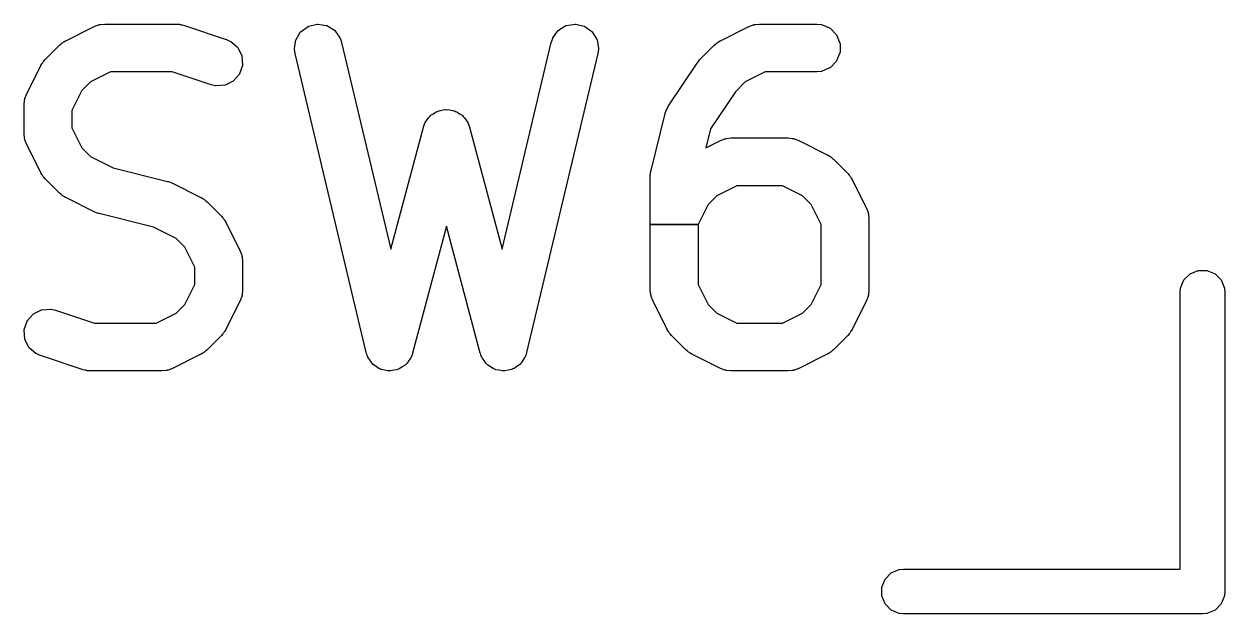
# Model space of a CAD drawing. Header units: millimetres. Extents: x 73 to 173, y -160 to -92.
# Drawn here: x 120.997 to 125.015, y -157.347 to -155.375 of the extents above; entities that cross this region are included whole.
import ezdxf

# ---------------------------------------------------------------- set-up
doc = ezdxf.new("R2010")
doc.units = ezdxf.units.MM
doc.layers.add('F.Silkscreen', color=41, linetype='CONTINUOUS', true_color=0xf2eda1)

msp = doc.modelspace()

# ---------------------------------------------------------------- linework, layer by layer
at = {"layer": 'F.Silkscreen', "linetype": 'CONTINUOUS'}
for p, q in [((121.136528, -155.430584), (121.231766, -155.382965)), ((121.231766, -155.382965), (121.232215, -155.382767)), ((121.232215, -155.382767), (121.245946, -155.377512)), ((121.245946, -155.377512), (121.247377, -155.377195)), ((121.247377, -155.377195), (121.249257, -155.37706)), ((121.249257, -155.37706), (121.250999, -155.37634)), ((121.250999, -155.37634), (121.252421, -155.375984)), ((121.252421, -155.375984), (121.267053, -155.374543)), ((121.267053, -155.374543), (121.267543, -155.374519)), ((121.267543, -155.374519), (121.505638, -155.374519)), ((121.505638, -155.374519), (121.506128, -155.374543)), ((121.506128, -155.374543), (121.513114, -155.37523)), ((121.513114, -155.37523), (121.514664, -155.375121)), ((121.514664, -155.375121), (121.516126, -155.375232)), ((121.516126, -155.375232), (121.518418, -155.375752)), ((121.518418, -155.375752), (121.520761, -155.375984)), ((121.520761, -155.375984), (121.522183, -155.37634)), ((121.522183, -155.37634), (121.523627, -155.376937)), ((121.523627, -155.376937), (121.530464, -155.378493)), ((121.530464, -155.378493), (121.530936, -155.378625)), ((121.530936, -155.378625), (121.673793, -155.426244)), ((121.907256, -155.425808), (121.922592, -155.400886)), ((121.922592, -155.400886), (121.923919, -155.399455)), ((121.923919, -155.399455), (121.947626, -155.382298)), ((121.947626, -155.382298), (121.949399, -155.381485)), ((121.949399, -155.381485), (121.977867, -155.374707)), ((121.977867, -155.374707), (121.979817, -155.374634)), ((121.979817, -155.374634), (122.008712, -155.379267)), ((122.008712, -155.379267), (122.01054, -155.379946)), ((122.01054, -155.379946), (122.035462, -155.395282)), ((122.035462, -155.395282), (122.036893, -155.396609)), ((122.036893, -155.396609), (122.05405, -155.420316)), ((122.766751, -155.420316), (122.783908, -155.396609)), ((122.783908, -155.396609), (122.785339, -155.395282)), ((122.785339, -155.395282), (122.810261, -155.379946)), ((122.810261, -155.379946), (122.812089, -155.379267)), ((122.812089, -155.379267), (122.840984, -155.374634)), ((122.840984, -155.374634), (122.842934, -155.374707)), ((122.842934, -155.374707), (122.871402, -155.381486)), ((122.871402, -155.381486), (122.873175, -155.382299)), ((122.873175, -155.382299), (122.896882, -155.399455)), ((122.896882, -155.399455), (122.898209, -155.400886)), ((122.898209, -155.400886), (122.913545, -155.425808)), ((123.327004, -155.430584), (123.422242, -155.382965)), ((123.422242, -155.382965), (123.422691, -155.382767)), ((123.422691, -155.382767), (123.436422, -155.377512)), ((123.436422, -155.377512), (123.437853, -155.377195)), ((123.437853, -155.377195), (123.439733, -155.37706)), ((123.439733, -155.37706), (123.441475, -155.37634)), ((123.441475, -155.37634), (123.442897, -155.375984)), ((123.442897, -155.375984), (123.457529, -155.374543)), ((123.457529, -155.374543), (123.458019, -155.374519)), ((123.458019, -155.374519), (123.648495, -155.374519)), ((123.648495, -155.374519), (123.648985, -155.374543)), ((123.648985, -155.374543), (123.663617, -155.375984)), ((123.663617, -155.375984), (123.66504, -155.376341)), ((123.66504, -155.376341), (123.692076, -155.38754)), ((123.692076, -155.38754), (123.693699, -155.388623)), ((123.693699, -155.388623), (123.714391, -155.409315)), ((123.714391, -155.409315), (123.715474, -155.410938)), ((123.715474, -155.410938), (123.726673, -155.437974)), ((121.068117, -155.493188), (121.115736, -155.445569)), ((121.115736, -155.445569), (121.1161, -155.44524)), ((121.1161, -155.44524), (121.121523, -155.440788)), ((121.121523, -155.440788), (121.122545, -155.439611)), ((121.122545, -155.439611), (121.123657, -155.438657)), ((121.123657, -155.438657), (121.125649, -155.437402)), ((121.125649, -155.437402), (121.127465, -155.435913)), ((121.127465, -155.435913), (121.128721, -155.43516)), ((121.128721, -155.43516), (121.130155, -155.434564)), ((121.130155, -155.434564), (121.136101, -155.430824)), ((121.136101, -155.430824), (121.136528, -155.430584)), ((121.673793, -155.426244), (121.67425, -155.426421)), ((121.67425, -155.426421), (121.687675, -155.432415)), ((121.687675, -155.432415), (121.688913, -155.433204)), ((121.688913, -155.433204), (121.71102, -155.452378)), ((121.71102, -155.452378), (121.712216, -155.453919)), ((121.901944, -155.456531), (121.906577, -155.427636)), ((121.906577, -155.427636), (121.907256, -155.425808)), ((122.05405, -155.420316), (122.054726, -155.421618)), ((122.054726, -155.421618), (122.059516, -155.435518)), ((122.059516, -155.435518), (122.059653, -155.435989)), ((122.059653, -155.435989), (122.224314, -156.127569)), ((122.596484, -156.127569), (122.761148, -155.43599)), ((122.761148, -155.43599), (122.761285, -155.435519)), ((122.761285, -155.435519), (122.766075, -155.421618)), ((122.766075, -155.421618), (122.766751, -155.420316)), ((122.913545, -155.425808), (122.914224, -155.427636)), ((122.914224, -155.427636), (122.918857, -155.456531)), ((123.258593, -155.493188), (123.306212, -155.445569)), ((123.306212, -155.445569), (123.306576, -155.44524)), ((123.306576, -155.44524), (123.311999, -155.440788)), ((123.311999, -155.440788), (123.313021, -155.439611)), ((123.313021, -155.439611), (123.314133, -155.438657)), ((123.314133, -155.438657), (123.316125, -155.437402)), ((123.316125, -155.437402), (123.317941, -155.435913)), ((123.317941, -155.435913), (123.319197, -155.43516)), ((123.319197, -155.43516), (123.320631, -155.434564)), ((123.320631, -155.434564), (123.326577, -155.430824)), ((123.326577, -155.430824), (123.327004, -155.430584)), ((123.726673, -155.437974), (123.727054, -155.439887)), ((123.727054, -155.439887), (123.727054, -155.469151)), ((121.063336, -155.498975), (121.067788, -155.493552)), ((121.067788, -155.493552), (121.068117, -155.493188)), ((121.712216, -155.453919), (121.725303, -155.480092)), ((121.725303, -155.480092), (121.725818, -155.481973)), ((121.725818, -155.481973), (121.727893, -155.511163)), ((121.901927, -155.457999), (121.901944, -155.456531)), ((121.903915, -155.472567), (121.901927, -155.457999)), ((121.904005, -155.473049), (121.903915, -155.472567)), ((122.1421, -156.473049), (121.904005, -155.473049)), ((122.916796, -155.473049), (122.6787, -156.473049)), ((122.916886, -155.472567), (122.916796, -155.473049)), ((122.918874, -155.457999), (122.916886, -155.472567)), ((122.918857, -155.456531), (122.918874, -155.457999)), ((123.253425, -155.499448), (123.258206, -155.493611)), ((123.258206, -155.493611), (123.258291, -155.493531)), ((123.258285, -155.493526), (123.258319, -155.493486)), ((123.258291, -155.493531), (123.258285, -155.493526)), ((123.258319, -155.493486), (123.258593, -155.493188)), ((123.726673, -155.471064), (123.715474, -155.4981)), ((123.727054, -155.469151), (123.726673, -155.471064)), ((121.005513, -155.609218), (121.053132, -155.51398)), ((121.053132, -155.51398), (121.053372, -155.513553)), ((121.053372, -155.513553), (121.057112, -155.507607)), ((121.057112, -155.507607), (121.057708, -155.506173)), ((121.057708, -155.506173), (121.058461, -155.504917)), ((121.058461, -155.504917), (121.05995, -155.503101)), ((121.05995, -155.503101), (121.061205, -155.501109)), ((121.061205, -155.501109), (121.062159, -155.499997)), ((121.062159, -155.499997), (121.063336, -155.498975)), ((121.727649, -155.513099), (121.718395, -155.540861)), ((121.727893, -155.511163), (121.727649, -155.513099)), ((123.15336, -155.648237), (123.248598, -155.50538)), ((123.248598, -155.50538), (123.248836, -155.505053)), ((123.248836, -155.505053), (123.24887, -155.50501)), ((123.24887, -155.50501), (123.248876, -155.505014)), ((123.248876, -155.505014), (123.248937, -155.504917)), ((123.248937, -155.504917), (123.253425, -155.499448)), ((123.663617, -155.533054), (123.648985, -155.534495)), ((123.66504, -155.532697), (123.663617, -155.533054)), ((123.692076, -155.521498), (123.66504, -155.532697)), ((123.693699, -155.520415), (123.692076, -155.521498)), ((123.714391, -155.499723), (123.693699, -155.520415)), ((123.715474, -155.4981), (123.714391, -155.499723)), ((121.219696, -155.567885), (121.190433, -155.597148)), ((121.286428, -155.534519), (121.219696, -155.567885)), ((121.492658, -155.534519), (121.286428, -155.534519)), ((121.623196, -155.578032), (121.492658, -155.534519)), ((121.696714, -155.56586), (121.67054, -155.578946)), ((121.698255, -155.564664), (121.696714, -155.56586)), ((121.717429, -155.542556), (121.698255, -155.564664)), ((121.718395, -155.540861), (121.717429, -155.542556)), ((123.410169, -155.567886), (123.377329, -155.600725)), ((123.476904, -155.534519), (123.410169, -155.567886)), ((123.648495, -155.534519), (123.476904, -155.534519)), ((123.648985, -155.534495), (123.648495, -155.534519)), ((121.00006, -155.623399), (121.005315, -155.609667)), ((121.005315, -155.609667), (121.005513, -155.609218)), ((121.190433, -155.597148), (121.157067, -155.66388)), ((121.623668, -155.578165), (121.623196, -155.578032)), ((121.638005, -155.581425), (121.623668, -155.578165)), ((121.639469, -155.581536), (121.638005, -155.581425)), ((121.668659, -155.579461), (121.639469, -155.581536)), ((121.67054, -155.578946), (121.668659, -155.579461)), ((123.377329, -155.600725), (123.294175, -155.725457)), ((120.997067, -155.644995), (120.997091, -155.644505)), ((120.997067, -155.740233), (120.997067, -155.644995)), ((120.997091, -155.644505), (120.998532, -155.629873)), ((120.998532, -155.629873), (120.998888, -155.62845)), ((120.998888, -155.62845), (120.999609, -155.626707)), ((120.999609, -155.626707), (120.999743, -155.624831)), ((120.999743, -155.624831), (121.00006, -155.623399)), ((123.148976, -155.656408), (123.153108, -155.648659)), ((123.153108, -155.648659), (123.15336, -155.648237)), ((121.157067, -155.66388), (121.157067, -155.721348)), ((122.344945, -155.696497), (122.349744, -155.68821)), ((122.349744, -155.68821), (122.351031, -155.686745)), ((122.351031, -155.686745), (122.354361, -155.684195)), ((122.354361, -155.684195), (122.356912, -155.680864)), ((122.356912, -155.680864), (122.358376, -155.679577)), ((122.358376, -155.679577), (122.366664, -155.674777)), ((122.366664, -155.674777), (122.37427, -155.668957)), ((122.37427, -155.668957), (122.37602, -155.668097)), ((122.37602, -155.668097), (122.38007, -155.667016)), ((122.38007, -155.667016), (122.383703, -155.664914)), ((122.383703, -155.664914), (122.385548, -155.664286)), ((122.385548, -155.664286), (122.395045, -155.663023)), ((122.395045, -155.663023), (122.404297, -155.660557)), ((122.404297, -155.660557), (122.406243, -155.660432)), ((122.406243, -155.660432), (122.410396, -155.660983)), ((122.410396, -155.660983), (122.414558, -155.660431)), ((122.414558, -155.660431), (122.416504, -155.660556)), ((122.416504, -155.660556), (122.425764, -155.663025)), ((122.425764, -155.663025), (122.435252, -155.664286)), ((122.435252, -155.664286), (122.437098, -155.664915)), ((122.437098, -155.664915), (122.440723, -155.667013)), ((122.440723, -155.667013), (122.44478, -155.668096)), ((122.44478, -155.668096), (122.44653, -155.668957)), ((122.44653, -155.668957), (122.454135, -155.674778)), ((122.454135, -155.674778), (122.462423, -155.679577)), ((122.462423, -155.679577), (122.463889, -155.680865)), ((122.463889, -155.680865), (122.466438, -155.684196)), ((122.466438, -155.684196), (122.469768, -155.686745)), ((122.469768, -155.686745), (122.471056, -155.68821)), ((122.471056, -155.68821), (122.475853, -155.696495)), ((123.094693, -155.863687), (123.142312, -155.673211)), ((123.142312, -155.673211), (123.142454, -155.672742)), ((123.142454, -155.672742), (123.145409, -155.664466)), ((123.145409, -155.664466), (123.145698, -155.663013)), ((123.145698, -155.663013), (123.14619, -155.661634)), ((123.14619, -155.661634), (123.146896, -155.660308)), ((123.146896, -155.660308), (123.147402, -155.658894)), ((123.147402, -155.658894), (123.148092, -155.657602)), ((123.148092, -155.657602), (123.148976, -155.656408)), ((121.157067, -155.721348), (121.190433, -155.78808)), ((122.224314, -156.127569), (122.333101, -155.71962)), ((122.333101, -155.71962), (122.33325, -155.719153)), ((122.33325, -155.719153), (122.334336, -155.716254)), ((122.334336, -155.716254), (122.334453, -155.715379)), ((122.334453, -155.715379), (122.335081, -155.713537)), ((122.335081, -155.713537), (122.335862, -155.712185)), ((122.335862, -155.712185), (122.338414, -155.705385)), ((122.338414, -155.705385), (122.339125, -155.704102)), ((122.339125, -155.704102), (122.344945, -155.696497)), ((122.475853, -155.696495), (122.481676, -155.704103)), ((122.481676, -155.704103), (122.482387, -155.705386)), ((122.482387, -155.705386), (122.484935, -155.712181)), ((122.484935, -155.712181), (122.485718, -155.713533)), ((122.485718, -155.713533), (122.486348, -155.715382)), ((122.486348, -155.715382), (122.486464, -155.716261)), ((122.486464, -155.716261), (122.487549, -155.719152)), ((122.487549, -155.719152), (122.487699, -155.71962)), ((122.487699, -155.71962), (122.596484, -156.127569)), ((123.294175, -155.725457), (123.278497, -155.78817)), ((120.997091, -155.740723), (120.997067, -155.740233)), ((120.998532, -155.755355), (120.997091, -155.740723)), ((120.998889, -155.756778), (120.998532, -155.755355)), ((120.999609, -155.758517), (120.998889, -155.756778)), ((120.999743, -155.760396), (120.999609, -155.758517)), ((121.00006, -155.761829), (120.999743, -155.760396)), ((121.005315, -155.775561), (121.00006, -155.761829)), ((123.278497, -155.78817), (123.327004, -155.763917)), ((123.327004, -155.763917), (123.327453, -155.763719)), ((123.327453, -155.763719), (123.341184, -155.758464)), ((123.341184, -155.758464), (123.342615, -155.758147)), ((123.342615, -155.758147), (123.344495, -155.758012)), ((123.344495, -155.758012), (123.346237, -155.757292)), ((123.346237, -155.757292), (123.347659, -155.756936)), ((123.347659, -155.756936), (123.362291, -155.755495)), ((123.362291, -155.755495), (123.362781, -155.755471)), ((123.362781, -155.755471), (123.553257, -155.755471)), ((123.553257, -155.755471), (123.553747, -155.755495)), ((123.553747, -155.755495), (123.568379, -155.756936)), ((123.568379, -155.756936), (123.569802, -155.757293)), ((123.569802, -155.757293), (123.571541, -155.758013)), ((123.571541, -155.758013), (123.57342, -155.758147)), ((123.57342, -155.758147), (123.574853, -155.758464)), ((123.574853, -155.758464), (123.588585, -155.763719)), ((123.588585, -155.763719), (123.589034, -155.763917)), ((123.589034, -155.763917), (123.684272, -155.811536)), ((121.005513, -155.77601), (121.005315, -155.775561)), ((121.053132, -155.871248), (121.005513, -155.77601)), ((121.190433, -155.78808), (121.219695, -155.817342)), ((123.684272, -155.811536), (123.684699, -155.811776)), ((123.684699, -155.811776), (123.69064, -155.815514)), ((121.219695, -155.817342), (121.295461, -155.855225)), ((121.295461, -155.855225), (121.477422, -155.900716)), ((123.69064, -155.815514), (123.692078, -155.816111)), ((123.692078, -155.816111), (123.693336, -155.816866)), ((123.693336, -155.816866), (123.695146, -155.818352)), ((123.695146, -155.818352), (123.697142, -155.819608)), ((123.697142, -155.819608), (123.698257, -155.820564)), ((123.698257, -155.820564), (123.69928, -155.821744)), ((123.69928, -155.821744), (123.7047, -155.826192)), ((123.7047, -155.826192), (123.705064, -155.826521)), ((123.705064, -155.826521), (123.752683, -155.87414)), ((121.053372, -155.871675), (121.053132, -155.871248)), ((121.05711, -155.877616), (121.053372, -155.871675)), ((121.057707, -155.879054), (121.05711, -155.877616)), ((121.058462, -155.880312), (121.057707, -155.879054)), ((121.059948, -155.882122), (121.058462, -155.880312)), ((121.061204, -155.884118), (121.059948, -155.882122)), ((121.06216, -155.885233), (121.061204, -155.884118)), ((121.06334, -155.886256), (121.06216, -155.885233)), ((121.067788, -155.891676), (121.06334, -155.886256)), ((121.068117, -155.89204), (121.067788, -155.891676)), ((121.115736, -155.939659), (121.068117, -155.89204)), ((123.092305, -155.88309), (123.092329, -155.882601)), ((123.092305, -156.044832), (123.092305, -155.88309)), ((123.092329, -155.882601), (123.092519, -155.880661)), ((123.092448, -155.878713), (123.093238, -155.873366)), ((123.092448, -155.880178), (123.092448, -155.878713)), ((123.092519, -155.880661), (123.092448, -155.880178)), ((123.093238, -155.873366), (123.09377, -155.867968)), ((123.09377, -155.867968), (123.094124, -155.86655)), ((123.094124, -155.86655), (123.094312, -155.866093)), ((123.094312, -155.866093), (123.094598, -155.864167)), ((123.094598, -155.864167), (123.094693, -155.863687)), ((123.752683, -155.87414), (123.753012, -155.874504)), ((123.753012, -155.874504), (123.757461, -155.879926)), ((123.757461, -155.879926), (123.75864, -155.880948)), ((123.75864, -155.880948), (123.759596, -155.882063)), ((123.759596, -155.882063), (123.760848, -155.884053)), ((123.760848, -155.884053), (123.762338, -155.885868)), ((123.762338, -155.885868), (123.763093, -155.887127)), ((123.763093, -155.887127), (123.763687, -155.888561)), ((123.763687, -155.888561), (123.767428, -155.894505)), ((123.767428, -155.894505), (123.767668, -155.894932)), ((123.767668, -155.894932), (123.815287, -155.99017)), ((121.477422, -155.900716), (121.477889, -155.900858)), ((121.477889, -155.900858), (121.478479, -155.901068)), ((121.478479, -155.901068), (121.479615, -155.901321)), ((121.479615, -155.901321), (121.485676, -155.90364)), ((121.485676, -155.90364), (121.491737, -155.905806)), ((121.491737, -155.905806), (121.492761, -155.906351)), ((121.492761, -155.906351), (121.493349, -155.906577)), ((121.493349, -155.906577), (121.493796, -155.906774)), ((121.493796, -155.906774), (121.589034, -155.954393)), ((123.381666, -155.915471), (123.314934, -155.948837)), ((123.534372, -155.915471), (123.381666, -155.915471)), ((123.601104, -155.948837), (123.534372, -155.915471)), ((121.1161, -155.939988), (121.115736, -155.939659)), ((121.121522, -155.944437), (121.1161, -155.939988)), ((121.122544, -155.945616), (121.121522, -155.944437)), ((121.123659, -155.946572), (121.122544, -155.945616)), ((121.125649, -155.947824), (121.123659, -155.946572)), ((121.127464, -155.949314), (121.125649, -155.947824)), ((121.128723, -155.950069), (121.127464, -155.949314)), ((121.130157, -155.950663), (121.128723, -155.950069)), ((121.136101, -155.954404), (121.130157, -155.950663)), ((121.136528, -155.954644), (121.136101, -155.954404)), ((121.231766, -156.002263), (121.136528, -155.954644)), ((121.589034, -155.954393), (121.589461, -155.954633)), ((121.589461, -155.954633), (121.595402, -155.958371)), ((121.595402, -155.958371), (121.59684, -155.958968)), ((121.59684, -155.958968), (121.598098, -155.959723)), ((121.598098, -155.959723), (121.599908, -155.961209)), ((121.599908, -155.961209), (121.601904, -155.962465)), ((121.601904, -155.962465), (121.603019, -155.963421)), ((121.603019, -155.963421), (121.604042, -155.964601)), ((121.604042, -155.964601), (121.609462, -155.969049)), ((121.609462, -155.969049), (121.609826, -155.969378)), ((121.609826, -155.969378), (121.657445, -156.016997)), ((123.314934, -155.948837), (123.285671, -155.9781)), ((123.630367, -155.9781), (123.601104, -155.948837)), ((121.232215, -156.002461), (121.231766, -156.002263)), ((121.232801, -156.002685), (121.232215, -156.002461)), ((121.233825, -156.003232), (121.232801, -156.002685)), ((121.239914, -156.005407), (121.233825, -156.003232)), ((121.245946, -156.007716), (121.239914, -156.005407)), ((121.247079, -156.007967), (121.245946, -156.007716)), ((121.24767, -156.008178), (121.247079, -156.007967)), ((121.24814, -156.008321), (121.24767, -156.008178)), ((121.430099, -156.05381), (121.24814, -156.008321)), ((123.285671, -155.9781), (123.252305, -156.044832)), ((123.663733, -156.044832), (123.630367, -155.9781)), ((123.815287, -155.99017), (123.815485, -155.990619)), ((123.815485, -155.990619), (123.82074, -156.00435)), ((123.82074, -156.00435), (123.821057, -156.005783)), ((123.821057, -156.005783), (123.82119, -156.007662)), ((123.82119, -156.007662), (123.821911, -156.009402)), ((123.821911, -156.009402), (123.822268, -156.010825)), ((123.822268, -156.010825), (123.823709, -156.025457)), ((121.505865, -156.091693), (121.430099, -156.05381)), ((121.657445, -156.016997), (121.657774, -156.017361)), ((121.657774, -156.017361), (121.662223, -156.022783)), ((121.662223, -156.022783), (121.663402, -156.023805)), ((121.663402, -156.023805), (121.664358, -156.02492)), ((121.664358, -156.02492), (121.66561, -156.02691)), ((121.66561, -156.02691), (121.6671, -156.028725)), ((121.6671, -156.028725), (121.667855, -156.029984)), ((121.667855, -156.029984), (121.668449, -156.031418)), ((121.668449, -156.031418), (121.67219, -156.037362)), ((121.67219, -156.037362), (121.67243, -156.037789)), ((121.67243, -156.037789), (121.720049, -156.133027)), ((122.410399, -156.050717), (122.297223, -156.475132)), ((122.523577, -156.475132), (122.410399, -156.050717)), ((123.092305, -156.264042), (123.092305, -156.044832)), ((123.092305, -156.044832), (123.252305, -156.044832)), ((123.252305, -156.044832), (123.092305, -156.044832)), ((123.252305, -156.044832), (123.252305, -156.245157)), ((123.663733, -156.245156), (123.663733, -156.044832)), ((123.823709, -156.025457), (123.823733, -156.025947)), ((123.823733, -156.025947), (123.823733, -156.264042)), ((121.535129, -156.120957), (121.505865, -156.091693)), ((121.568495, -156.187689), (121.535129, -156.120957)), ((121.720049, -156.133027), (121.720247, -156.133476)), ((121.720247, -156.133476), (121.725502, -156.147207)), ((121.725502, -156.147207), (121.725819, -156.14864)), ((121.725819, -156.14864), (121.725952, -156.150519)), ((121.725952, -156.150519), (121.726673, -156.152259)), ((121.726673, -156.152259), (121.72703, -156.153682)), ((121.72703, -156.153682), (121.728471, -156.168314)), ((121.728471, -156.168314), (121.728495, -156.168804)), ((121.728495, -156.168804), (121.728495, -156.264042)), ((121.568495, -156.245156), (121.568495, -156.187689)), ((124.87764, -156.230332), (124.898332, -156.20964)), ((124.898332, -156.20964), (124.925368, -156.198441)), ((124.925368, -156.198441), (124.954632, -156.198441)), ((124.954632, -156.198441), (124.981668, -156.20964)), ((124.981668, -156.20964), (125.00236, -156.230332)), ((121.535127, -156.311891), (121.568495, -156.245156)), ((123.252305, -156.245157), (123.285672, -156.311891)), ((123.630365, -156.311891), (123.663733, -156.245156)), ((124.865, -156.272), (124.866441, -156.257368)), ((124.866441, -156.257368), (124.87764, -156.230332)), ((125.00236, -156.230332), (125.013559, -156.257368)), ((125.013559, -156.257368), (125.015, -156.272)), ((121.725502, -156.285639), (121.720247, -156.29937)), ((121.725819, -156.284206), (121.725502, -156.285639)), ((121.725952, -156.282326), (121.725819, -156.284206)), ((121.726673, -156.280588), (121.725952, -156.282326)), ((121.72703, -156.279164), (121.726673, -156.280588)), ((121.728471, -156.264532), (121.72703, -156.279164)), ((121.728495, -156.264042), (121.728471, -156.264532)), ((123.092329, -156.264532), (123.092305, -156.264042)), ((123.09377, -156.279164), (123.092329, -156.264532)), ((123.094127, -156.280587), (123.09377, -156.279164)), ((123.094847, -156.282326), (123.094127, -156.280587)), ((123.094981, -156.284205), (123.094847, -156.282326)), ((123.095298, -156.285638), (123.094981, -156.284205)), ((123.100553, -156.29937), (123.095298, -156.285638)), ((123.82074, -156.285639), (123.815485, -156.29937)), ((123.821057, -156.284206), (123.82074, -156.285639)), ((123.82119, -156.282326), (123.821057, -156.284206)), ((123.821911, -156.280588), (123.82119, -156.282326)), ((123.822268, -156.279164), (123.821911, -156.280588)), ((123.823709, -156.264532), (123.822268, -156.279164)), ((123.823733, -156.264042), (123.823709, -156.264532)), ((124.865, -157.197), (124.865, -156.272)), ((125.015, -156.272), (125.015, -157.272)), ((121.028848, -156.343178), (121.055021, -156.330092)), ((121.055021, -156.330092), (121.056902, -156.329577)), ((121.056902, -156.329577), (121.086092, -156.327502)), ((121.086092, -156.327502), (121.087556, -156.327613)), ((121.087556, -156.327613), (121.101893, -156.330873)), ((121.101893, -156.330873), (121.102365, -156.331006)), ((121.102365, -156.331006), (121.232904, -156.374519)), ((121.505866, -156.341152), (121.535127, -156.311891)), ((121.720049, -156.299819), (121.67243, -156.395057)), ((121.720247, -156.29937), (121.720049, -156.299819)), ((123.100751, -156.299819), (123.100553, -156.29937)), ((123.14837, -156.395057), (123.100751, -156.299819)), ((123.285672, -156.311891), (123.314932, -156.341152)), ((123.601104, -156.341152), (123.630365, -156.311891)), ((123.815287, -156.299819), (123.767668, -156.395057)), ((123.815485, -156.29937), (123.815287, -156.299819)), ((120.997913, -156.395939), (121.007167, -156.368176)), ((121.007167, -156.368176), (121.008133, -156.366481)), ((121.008133, -156.366481), (121.027307, -156.344374)), ((121.027307, -156.344374), (121.028848, -156.343178)), ((121.232904, -156.374519), (121.439134, -156.374519)), ((121.439134, -156.374519), (121.505866, -156.341152)), ((123.314932, -156.341152), (123.381666, -156.374519)), ((123.381666, -156.374519), (123.534372, -156.374519)), ((123.534372, -156.374519), (123.601104, -156.341152)), ((120.997669, -156.397875), (120.997913, -156.395939)), ((120.999744, -156.427065), (120.997669, -156.397875)), ((121.657445, -156.415848), (121.609827, -156.463467)), ((121.657774, -156.415485), (121.657445, -156.415848)), ((121.662222, -156.410063), (121.657774, -156.415485)), ((121.6634, -156.409043), (121.662222, -156.410063)), ((121.664358, -156.407926), (121.6634, -156.409043)), ((121.665609, -156.405935), (121.664358, -156.407926)), ((121.667101, -156.40412), (121.665609, -156.405935)), ((121.667857, -156.402858), (121.667101, -156.40412)), ((121.66845, -156.401422), (121.667857, -156.402858)), ((121.672189, -156.395485), (121.66845, -156.401422)), ((121.67243, -156.395057), (121.672189, -156.395485)), ((123.14861, -156.395485), (123.14837, -156.395057)), ((123.15235, -156.401428), (123.14861, -156.395485)), ((123.152944, -156.40286), (123.15235, -156.401428)), ((123.153698, -156.404119), (123.152944, -156.40286)), ((123.155188, -156.405935), (123.153698, -156.404119)), ((123.156443, -156.407928), (123.155188, -156.405935)), ((123.157398, -156.409042), (123.156443, -156.407928)), ((123.158578, -156.410065), (123.157398, -156.409042)), ((123.163025, -156.415484), (123.158578, -156.410065)), ((123.163354, -156.415847), (123.163025, -156.415484)), ((123.210973, -156.463467), (123.163354, -156.415847)), ((123.752683, -156.415848), (123.705065, -156.463467)), ((123.753012, -156.415485), (123.752683, -156.415848)), ((123.75746, -156.410063), (123.753012, -156.415485)), ((123.758638, -156.409043), (123.75746, -156.410063)), ((123.759596, -156.407926), (123.758638, -156.409043)), ((123.760847, -156.405935), (123.759596, -156.407926)), ((123.762339, -156.40412), (123.760847, -156.405935)), ((123.763095, -156.402858), (123.762339, -156.40412)), ((123.763688, -156.401422), (123.763095, -156.402858)), ((123.767427, -156.395485), (123.763688, -156.401422)), ((123.767668, -156.395057), (123.767427, -156.395485)), ((121.000259, -156.428946), (120.999744, -156.427065)), ((121.013345, -156.455119), (121.000259, -156.428946)), ((121.014541, -156.45666), (121.013345, -156.455119)), ((121.036648, -156.475834), (121.014541, -156.45666)), ((121.037886, -156.476623), (121.036648, -156.475834)), ((121.051312, -156.482617), (121.037886, -156.476623)), ((121.051769, -156.482794), (121.051312, -156.482617)), ((121.194625, -156.530413), (121.051769, -156.482794)), ((121.589034, -156.478454), (121.493796, -156.526073)), ((121.589462, -156.478213), (121.589034, -156.478454)), ((121.595398, -156.474475), (121.589462, -156.478213)), ((121.596838, -156.47388), (121.595398, -156.474475)), ((121.598098, -156.473124), (121.596838, -156.47388)), ((121.599908, -156.471637), (121.598098, -156.473124)), ((121.601904, -156.470382), (121.599908, -156.471637)), ((121.603019, -156.469425), (121.601904, -156.470382)), ((121.60404, -156.468246), (121.603019, -156.469425)), ((121.609463, -156.463797), (121.60404, -156.468246)), ((121.609827, -156.463467), (121.609463, -156.463797)), ((122.142237, -156.47352), (122.1421, -156.473049)), ((122.143803, -156.478066), (122.142237, -156.47352)), ((122.143977, -156.479372), (122.143803, -156.478066)), ((122.144605, -156.481216), (122.143977, -156.479372)), ((122.145306, -156.482427), (122.144605, -156.481216)), ((122.147027, -156.48742), (122.145306, -156.482427)), ((122.147703, -156.488722), (122.147027, -156.48742)), ((122.153942, -156.497343), (122.147703, -156.488722)), ((122.159268, -156.506542), (122.153942, -156.497343)), ((122.291199, -156.490649), (122.284738, -156.499087)), ((122.291911, -156.489366), (122.291199, -156.490649)), ((122.293766, -156.484416), (122.291911, -156.489366)), ((122.294497, -156.483231), (122.293766, -156.484416)), ((122.295176, -156.481401), (122.294497, -156.483231)), ((122.295384, -156.480102), (122.295176, -156.481401)), ((122.297073, -156.4756), (122.295384, -156.480102)), ((122.297223, -156.475132), (122.297073, -156.4756)), ((122.523726, -156.475599), (122.523577, -156.475132)), ((122.525415, -156.480104), (122.523726, -156.475599)), ((122.525624, -156.481404), (122.525415, -156.480104)), ((122.526303, -156.48323), (122.525624, -156.481404)), ((122.527031, -156.484413), (122.526303, -156.48323)), ((122.528889, -156.489367), (122.527031, -156.484413)), ((122.529601, -156.49065), (122.528889, -156.489367)), ((122.536067, -156.499097), (122.529601, -156.49065)), ((122.666858, -156.49734), (122.661532, -156.506542)), ((122.673096, -156.488723), (122.666858, -156.49734)), ((122.673773, -156.487419), (122.673096, -156.488723)), ((122.675491, -156.482431), (122.673773, -156.487419)), ((122.676193, -156.48122), (122.675491, -156.482431)), ((122.676824, -156.47937), (122.676193, -156.48122)), ((122.676997, -156.478062), (122.676824, -156.47937)), ((122.678563, -156.473521), (122.676997, -156.478062)), ((122.6787, -156.473049), (122.678563, -156.473521)), ((123.211337, -156.463797), (123.210973, -156.463467)), ((123.216759, -156.468246), (123.211337, -156.463797)), ((123.217782, -156.469426), (123.216759, -156.468246)), ((123.218895, -156.470381), (123.217782, -156.469426)), ((123.220887, -156.471635), (123.218895, -156.470381)), ((123.222703, -156.473125), (123.220887, -156.471635)), ((123.223961, -156.473879), (123.222703, -156.473125)), ((123.225395, -156.474473), (123.223961, -156.473879)), ((123.231339, -156.478214), (123.225395, -156.474473)), ((123.231766, -156.478454), (123.231339, -156.478214)), ((123.327004, -156.526073), (123.231766, -156.478454)), ((123.684272, -156.478454), (123.589034, -156.526073)), ((123.6847, -156.478213), (123.684272, -156.478454)), ((123.690636, -156.474475), (123.6847, -156.478213)), ((123.692076, -156.47388), (123.690636, -156.474475)), ((123.693336, -156.473124), (123.692076, -156.47388)), ((123.695146, -156.471637), (123.693336, -156.473124)), ((123.697142, -156.470382), (123.695146, -156.471637)), ((123.698257, -156.469425), (123.697142, -156.470382)), ((123.699278, -156.468246), (123.698257, -156.469425)), ((123.704701, -156.463797), (123.699278, -156.468246)), ((123.705065, -156.463467), (123.704701, -156.463797)), ((121.195098, -156.530546), (121.194625, -156.530413)), ((121.201938, -156.5321), (121.195098, -156.530546)), ((121.203377, -156.532697), (121.201938, -156.5321)), ((121.204802, -156.533054), (121.203377, -156.532697)), ((121.207146, -156.533284), (121.204802, -156.533054)), ((121.209434, -156.533805), (121.207146, -156.533284)), ((121.210899, -156.533917), (121.209434, -156.533805)), ((121.212447, -156.533806), (121.210899, -156.533917)), ((121.219434, -156.534495), (121.212447, -156.533806)), ((121.219924, -156.534519), (121.219434, -156.534495)), ((121.458019, -156.534519), (121.219924, -156.534519)), ((121.458509, -156.534495), (121.458019, -156.534519)), ((121.473141, -156.533054), (121.458509, -156.534495)), ((121.474566, -156.532697), (121.473141, -156.533054)), ((121.476303, -156.531976), (121.474566, -156.532697)), ((121.478181, -156.531844), (121.476303, -156.531976)), ((121.479615, -156.531526), (121.478181, -156.531844)), ((121.493347, -156.526271), (121.479615, -156.531526)), ((121.493796, -156.526073), (121.493347, -156.526271)), ((122.160556, -156.508007), (122.159268, -156.506542)), ((122.16303, -156.509901), (122.160556, -156.508007)), ((122.164861, -156.51243), (122.16303, -156.509901)), ((122.166291, -156.513756), (122.164861, -156.51243)), ((122.175348, -156.519328), (122.166291, -156.513756)), ((122.183794, -156.525794), (122.175348, -156.519328)), ((122.185545, -156.526655), (122.183794, -156.525794)), ((122.188554, -156.527457), (122.185545, -156.526655)), ((122.191213, -156.529093), (122.188554, -156.527457)), ((122.193042, -156.529771), (122.191213, -156.529093)), ((122.203546, -156.531455), (122.193042, -156.529771)), ((122.213821, -156.534195), (122.203546, -156.531455)), ((122.215768, -156.53432), (122.213821, -156.534195)), ((122.218854, -156.533909), (122.215768, -156.53432)), ((122.221936, -156.534404), (122.218854, -156.533909)), ((122.223886, -156.534331), (122.221936, -156.534404)), ((122.234241, -156.531864), (122.223886, -156.534331)), ((122.244775, -156.530466), (122.234241, -156.531864)), ((122.246623, -156.529837), (122.244775, -156.530466)), ((122.24932, -156.528275), (122.246623, -156.529837)), ((122.252354, -156.527553), (122.24932, -156.528275)), ((122.254128, -156.526739), (122.252354, -156.527553)), ((122.262746, -156.5205), (122.254128, -156.526739)), ((122.271947, -156.515175), (122.262746, -156.5205)), ((122.273413, -156.513887), (122.271947, -156.515175)), ((122.275308, -156.51141), (122.273413, -156.513887)), ((122.277834, -156.509583), (122.275308, -156.51141)), ((122.279162, -156.508152), (122.277834, -156.509583)), ((122.284738, -156.499087), (122.279162, -156.508152)), ((122.541639, -156.508152), (122.536067, -156.499097)), ((122.542966, -156.509583), (122.541639, -156.508152)), ((122.545493, -156.511412), (122.542966, -156.509583)), ((122.547388, -156.513887), (122.545493, -156.511412)), ((122.548853, -156.515175), (122.547388, -156.513887)), ((122.558057, -156.520503), (122.548853, -156.515175)), ((122.566673, -156.526739), (122.558057, -156.520503)), ((122.568446, -156.527553), (122.566673, -156.526739)), ((122.57148, -156.528275), (122.568446, -156.527553)), ((122.574178, -156.529837), (122.57148, -156.528275)), ((122.576024, -156.530466), (122.574178, -156.529837)), ((122.586562, -156.531866), (122.576024, -156.530466)), ((122.596914, -156.534331), (122.586562, -156.531866)), ((122.598864, -156.534404), (122.596914, -156.534331)), ((122.601942, -156.533909), (122.598864, -156.534404)), ((122.605033, -156.534321), (122.601942, -156.533909)), ((122.606981, -156.534196), (122.605033, -156.534321)), ((122.617266, -156.531452), (122.606981, -156.534196)), ((122.627758, -156.529771), (122.617266, -156.531452)), ((122.629587, -156.529092), (122.627758, -156.529771)), ((122.632238, -156.52746), (122.629587, -156.529092)), ((122.635255, -156.526656), (122.632238, -156.52746)), ((122.637006, -156.525795), (122.635255, -156.526656)), ((122.645455, -156.519326), (122.637006, -156.525795)), ((122.654509, -156.513756), (122.645455, -156.519326)), ((122.65594, -156.512429), (122.654509, -156.513756)), ((122.657767, -156.509903), (122.65594, -156.512429)), ((122.660244, -156.508008), (122.657767, -156.509903)), ((122.661532, -156.506542), (122.660244, -156.508008)), ((123.327453, -156.526271), (123.327004, -156.526073)), ((123.341184, -156.531526), (123.327453, -156.526271)), ((123.342617, -156.531843), (123.341184, -156.531526)), ((123.344496, -156.531976), (123.342617, -156.531843)), ((123.346236, -156.532697), (123.344496, -156.531976)), ((123.347659, -156.533054), (123.346236, -156.532697)), ((123.362291, -156.534495), (123.347659, -156.533054)), ((123.362781, -156.534519), (123.362291, -156.534495)), ((123.553257, -156.534519), (123.362781, -156.534519)), ((123.553747, -156.534495), (123.553257, -156.534519)), ((123.568379, -156.533054), (123.553747, -156.534495)), ((123.569804, -156.532697), (123.568379, -156.533054)), ((123.571541, -156.531976), (123.569804, -156.532697)), ((123.573419, -156.531844), (123.571541, -156.531976)), ((123.574853, -156.531526), (123.573419, -156.531844)), ((123.588585, -156.526271), (123.574853, -156.531526)), ((123.589034, -156.526073), (123.588585, -156.526271)), ((123.87764, -157.230332), (123.898332, -157.20964)), ((123.898332, -157.20964), (123.925368, -157.198441)), ((123.925368, -157.198441), (123.94, -157.197)), ((123.94, -157.197), (124.865, -157.197)), ((123.866441, -157.257368), (123.87764, -157.230332)), ((123.866441, -157.286632), (123.866441, -157.257368)), ((123.87764, -157.313668), (123.866441, -157.286632)), ((125.013559, -157.286632), (125.00236, -157.313668)), ((125.015, -157.272), (125.013559, -157.286632)), ((123.898332, -157.33436), (123.87764, -157.313668)), ((123.925368, -157.345559), (123.898332, -157.33436)), ((124.981668, -157.33436), (124.954632, -157.345559)), ((125.00236, -157.313668), (124.981668, -157.33436)), ((123.94, -157.347), (123.925368, -157.345559)), ((124.94, -157.347), (123.94, -157.347)), ((124.954632, -157.345559), (124.94, -157.347))]:
    msp.add_line(p, q, dxfattribs=at)

doc.saveas('drawing.dxf')
